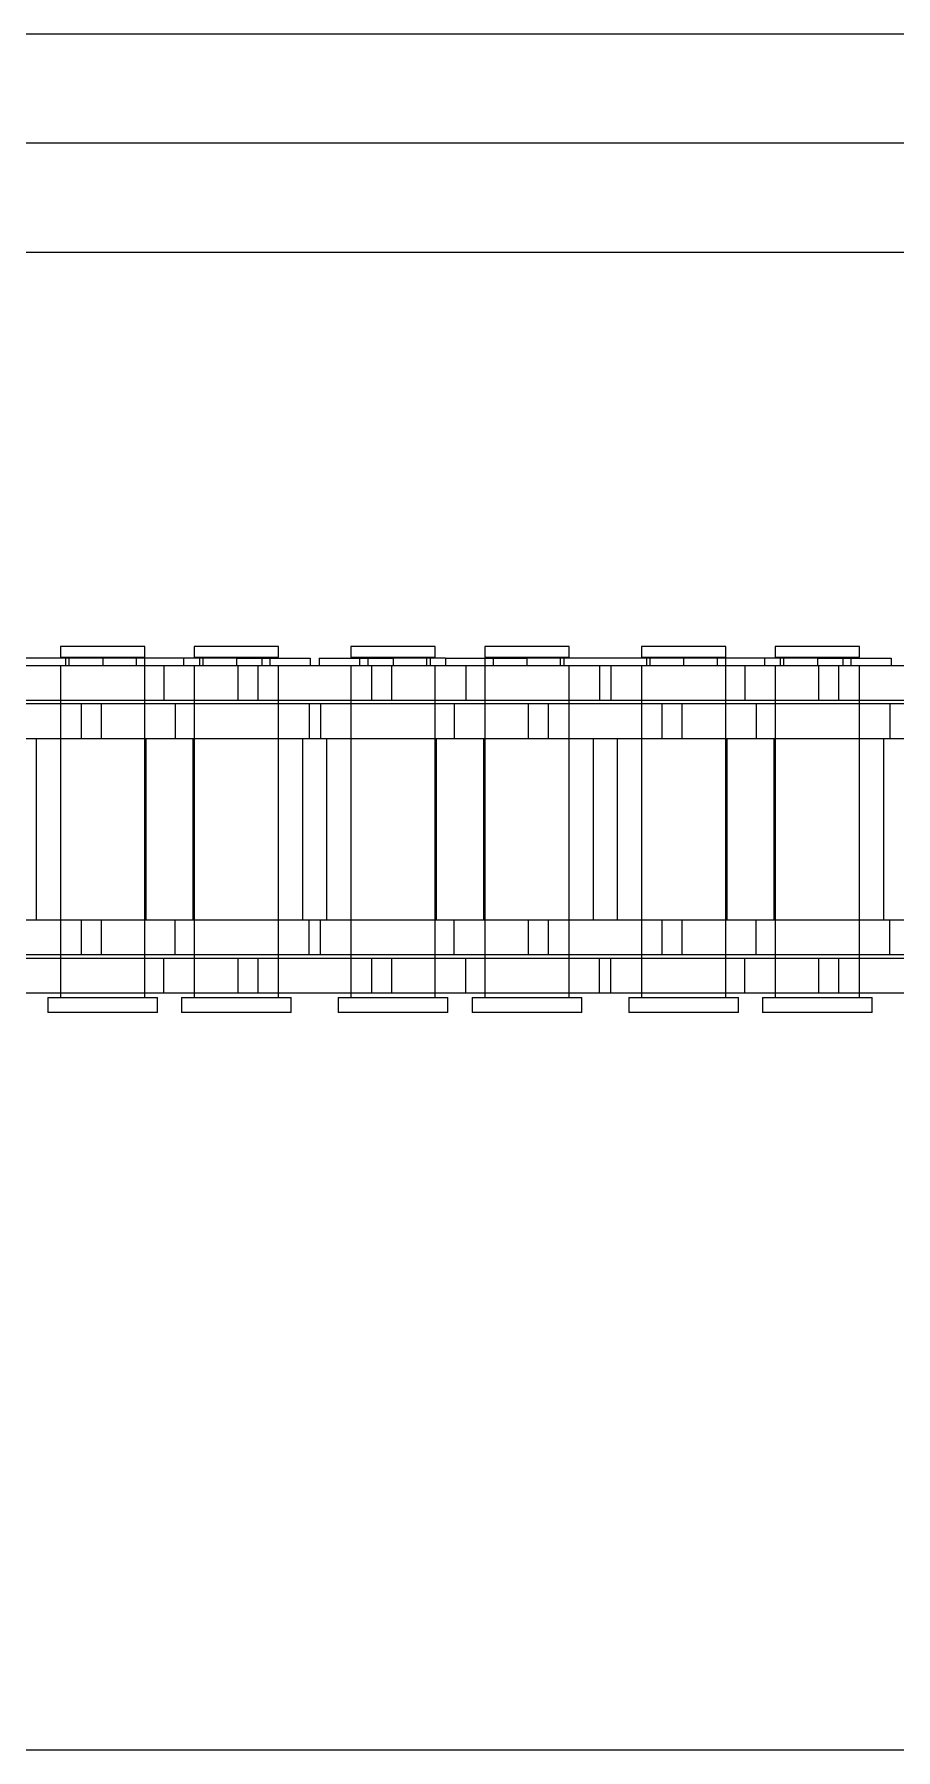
# Model space of a CAD drawing. Header units: metres. Extents: x 0 to 21025, y 0 to 14850.
# Drawn here: x 2696.4 to 2734.1, y 9261.1 to 9336.1 of the extents above; entities that cross this region are included whole.
import ezdxf

# ---------------------------------------------------------------- set-up
doc = ezdxf.new("R2010")
doc.units = ezdxf.units.M
doc.header["$LTSCALE"] = 25
doc.linetypes.add('HIDDEN2', pattern=[4.7625, 3.175, -1.5875])
doc.layers.add('SL4', color=4, linetype='Continuous')
doc.layers.add('ST1', color=7, linetype='HIDDEN2')

msp = doc.modelspace()

# ---------------------------------------------------------------- linework, layer by layer
at = {"layer": 'SL4'}
for p, q in [((2875.564, 9336.149), (1925.562, 9336.149)), ((2085.802, 9326.624), (2875.564, 9326.624)), ((2085.807, 9261.149), (2875.564, 9261.149))]:
    msp.add_line(p, q, dxfattribs=at)
at = {"layer": 'ST1'}
for p, q in [((2875.564, 9331.386), (1875.564, 9331.386)), ((2085.802, 9326.624), (2875.564, 9326.624)), ((2701.275, 9309.384), (2697.585, 9309.384)), ((2697.585, 9309.384), (2697.585, 9308.91)), ((2701.275, 9308.91), (2701.275, 9309.384)), ((2707.124, 9309.384), (2703.434, 9309.384)), ((2703.434, 9309.384), (2703.434, 9308.91)), ((2707.124, 9308.91), (2707.124, 9309.384)), ((2713.975, 9309.384), (2710.285, 9309.384)), ((2710.285, 9309.384), (2710.285, 9308.91)), ((2713.975, 9308.91), (2713.975, 9309.384)), ((2719.824, 9309.384), (2716.134, 9309.384)), ((2716.134, 9309.384), (2716.134, 9308.91)), ((2719.824, 9308.91), (2719.824, 9309.384)), ((2726.675, 9309.384), (2722.985, 9309.384)), ((2722.985, 9309.384), (2722.985, 9308.91)), ((2726.675, 9308.91), (2726.675, 9309.384)), ((2732.524, 9309.384), (2728.834, 9309.384)), ((2728.834, 9309.384), (2728.834, 9308.91)), ((2732.524, 9308.91), (2732.524, 9309.384)), ((2705.279, 9308.873), (2692.579, 9308.873)), ((2702.104, 9308.541), (2695.754, 9308.541)), ((2697.585, 9308.91), (2701.275, 9308.91)), ((2697.585, 9308.541), (2697.585, 9307.021)), ((2697.585, 9308.541), (2697.585, 9294.042)), ((2697.811, 9308.873), (2697.811, 9308.541)), ((2697.955, 9308.91), (2697.955, 9308.541)), ((2699.431, 9308.873), (2699.431, 9308.541)), ((2700.907, 9308.541), (2700.907, 9308.91)), ((2701.275, 9307.021), (2701.275, 9308.873)), ((2701.275, 9294.042), (2701.275, 9308.541)), ((2702.104, 9308.541), (2702.104, 9307.021)), ((2711.199, 9308.541), (2702.104, 9308.541)), ((2702.983, 9308.541), (2702.983, 9308.873)), ((2703.434, 9308.91), (2707.124, 9308.91)), ((2703.434, 9308.541), (2703.434, 9307.021)), ((2703.434, 9308.541), (2703.434, 9294.042)), ((2703.66, 9308.873), (2703.66, 9308.541)), ((2703.803, 9308.91), (2703.803, 9308.541)), ((2705.279, 9308.873), (2705.279, 9308.541)), ((2705.279, 9308.873), (2708.509, 9308.873)), ((2705.351, 9307.021), (2705.351, 9308.541)), ((2706.21, 9308.541), (2706.21, 9307.021)), ((2706.386, 9308.873), (2706.386, 9308.541)), ((2706.755, 9308.541), (2706.755, 9308.91)), ((2707.124, 9307.021), (2707.124, 9308.541)), ((2707.124, 9294.042), (2707.124, 9308.541)), ((2708.509, 9308.873), (2708.509, 9308.541)), ((2708.9, 9308.873), (2708.9, 9308.541)), ((2708.9, 9308.873), (2712.13, 9308.873)), ((2710.285, 9308.91), (2713.975, 9308.91)), ((2710.285, 9308.541), (2710.285, 9307.021)), ((2710.285, 9308.541), (2710.285, 9294.042)), ((2710.654, 9308.91), (2710.654, 9308.541)), ((2711.023, 9308.873), (2711.023, 9308.541)), ((2712.059, 9308.541), (2711.199, 9308.541)), ((2711.199, 9307.021), (2711.199, 9308.541)), ((2721.154, 9308.541), (2712.059, 9308.541)), ((2712.059, 9308.541), (2712.059, 9307.021)), ((2712.13, 9308.873), (2712.13, 9308.541)), ((2714.427, 9308.873), (2712.13, 9308.873)), ((2713.606, 9308.541), (2713.606, 9308.91)), ((2713.749, 9308.873), (2713.749, 9308.541)), ((2713.975, 9307.021), (2713.975, 9308.541)), ((2713.975, 9294.042), (2713.975, 9308.541)), ((2714.427, 9308.873), (2717.979, 9308.873)), ((2714.427, 9308.873), (2714.427, 9308.541)), ((2715.305, 9308.541), (2715.305, 9307.021)), ((2716.134, 9308.91), (2719.824, 9308.91)), ((2716.134, 9308.873), (2716.134, 9307.021)), ((2716.134, 9308.541), (2716.134, 9294.042)), ((2716.503, 9308.91), (2716.503, 9308.541)), ((2717.979, 9308.873), (2717.979, 9308.541)), ((2730.679, 9308.873), (2717.979, 9308.873)), ((2719.455, 9308.541), (2719.455, 9308.91)), ((2719.598, 9308.873), (2719.598, 9308.541)), ((2719.824, 9307.021), (2719.824, 9308.541)), ((2719.824, 9294.042), (2719.824, 9308.541)), ((2721.154, 9308.541), (2721.154, 9307.021)), ((2727.504, 9308.541), (2721.154, 9308.541)), ((2721.655, 9308.541), (2721.655, 9307.021)), ((2722.985, 9308.91), (2726.675, 9308.91)), ((2722.985, 9308.541), (2722.985, 9307.021)), ((2722.985, 9308.541), (2722.985, 9294.042)), ((2723.211, 9308.873), (2723.211, 9308.541)), ((2723.354, 9308.91), (2723.354, 9308.541)), ((2724.83, 9308.873), (2724.83, 9308.541)), ((2726.306, 9308.541), (2726.306, 9308.91)), ((2726.675, 9307.021), (2726.675, 9308.873)), ((2726.675, 9294.042), (2726.675, 9308.541)), ((2727.504, 9308.541), (2727.504, 9307.021)), ((2736.599, 9308.541), (2727.504, 9308.541)), ((2728.382, 9308.541), (2728.382, 9308.873)), ((2728.834, 9308.91), (2732.524, 9308.91)), ((2728.834, 9308.541), (2728.834, 9307.021)), ((2728.834, 9308.541), (2728.834, 9294.042)), ((2729.06, 9308.873), (2729.06, 9308.541)), ((2729.203, 9308.91), (2729.203, 9308.541)), ((2730.679, 9308.873), (2730.679, 9308.541)), ((2730.679, 9308.873), (2733.909, 9308.873)), ((2730.75, 9307.021), (2730.75, 9308.541)), ((2731.61, 9308.541), (2731.61, 9307.021)), ((2731.786, 9308.873), (2731.786, 9308.541)), ((2732.155, 9308.541), (2732.155, 9308.91)), ((2732.524, 9307.021), (2732.524, 9308.541)), ((2732.524, 9294.042), (2732.524, 9308.541)), ((2733.909, 9308.873), (2733.909, 9308.541)), ((2698.499, 9306.869), (2689.404, 9306.869)), ((2702.104, 9307.021), (2695.754, 9307.021)), ((2697.585, 9306.869), (2697.585, 9305.349)), ((2699.359, 9306.869), (2698.499, 9306.869)), ((2698.499, 9305.349), (2698.499, 9306.869)), ((2708.454, 9306.869), (2699.359, 9306.869)), ((2699.359, 9306.869), (2699.359, 9305.349)), ((2701.275, 9305.349), (2701.275, 9306.869)), ((2711.199, 9307.021), (2702.104, 9307.021)), ((2702.605, 9306.869), (2702.605, 9305.349)), ((2703.434, 9306.869), (2703.434, 9305.349)), ((2707.124, 9305.349), (2707.124, 9306.869)), ((2708.454, 9306.869), (2708.454, 9305.349)), ((2714.804, 9306.869), (2708.454, 9306.869)), ((2708.955, 9306.869), (2708.955, 9305.349)), ((2710.285, 9306.869), (2710.285, 9305.349)), ((2712.059, 9307.021), (2711.199, 9307.021)), ((2721.154, 9307.021), (2712.059, 9307.021)), ((2713.975, 9305.349), (2713.975, 9306.869)), ((2714.804, 9306.869), (2714.804, 9305.349)), ((2723.899, 9306.869), (2714.804, 9306.869)), ((2716.134, 9306.869), (2716.134, 9305.349)), ((2718.05, 9305.349), (2718.05, 9306.869)), ((2718.91, 9306.869), (2718.91, 9305.349)), ((2719.824, 9305.349), (2719.824, 9306.869)), ((2727.504, 9307.021), (2721.154, 9307.021)), ((2722.985, 9306.869), (2722.985, 9305.349)), ((2724.759, 9306.869), (2723.899, 9306.869)), ((2723.899, 9305.349), (2723.899, 9306.869)), ((2733.854, 9306.869), (2724.759, 9306.869)), ((2724.759, 9306.869), (2724.759, 9305.349)), ((2726.675, 9305.349), (2726.675, 9306.869)), ((2736.599, 9307.021), (2727.504, 9307.021)), ((2728.005, 9306.869), (2728.005, 9305.349)), ((2728.834, 9306.869), (2728.834, 9305.349)), ((2732.524, 9305.349), (2732.524, 9306.869)), ((2733.854, 9306.869), (2733.854, 9305.349)), ((2740.204, 9306.869), (2733.854, 9306.869)), ((2698.499, 9305.349), (2689.404, 9305.349)), ((2696.539, 9297.419), (2696.539, 9305.349)), ((2697.585, 9305.349), (2697.585, 9297.419)), ((2699.359, 9305.349), (2698.499, 9305.349)), ((2708.454, 9305.349), (2699.359, 9305.349)), ((2701.275, 9297.419), (2701.275, 9305.349)), ((2701.319, 9305.349), (2701.319, 9297.419)), ((2703.39, 9297.419), (2703.39, 9305.349)), ((2703.434, 9305.349), (2703.434, 9297.419)), ((2707.124, 9297.419), (2707.124, 9305.349)), ((2708.17, 9305.349), (2708.17, 9297.419)), ((2714.804, 9305.349), (2708.454, 9305.349)), ((2709.239, 9297.419), (2709.239, 9305.349)), ((2710.285, 9305.349), (2710.285, 9297.419)), ((2713.975, 9297.419), (2713.975, 9305.349)), ((2714.019, 9305.349), (2714.019, 9297.419)), ((2723.899, 9305.349), (2714.804, 9305.349)), ((2716.09, 9297.419), (2716.09, 9305.349)), ((2716.134, 9305.349), (2716.134, 9297.419)), ((2719.824, 9297.419), (2719.824, 9305.349)), ((2720.87, 9305.349), (2720.87, 9297.419)), ((2721.939, 9297.419), (2721.939, 9305.349)), ((2722.985, 9305.349), (2722.985, 9297.419)), ((2724.759, 9305.349), (2723.899, 9305.349)), ((2733.854, 9305.349), (2724.759, 9305.349)), ((2726.675, 9297.419), (2726.675, 9305.349)), ((2726.719, 9305.349), (2726.719, 9297.419)), ((2728.79, 9297.419), (2728.79, 9305.349)), ((2728.834, 9305.349), (2728.834, 9297.419)), ((2732.524, 9297.419), (2732.524, 9305.349)), ((2733.57, 9305.349), (2733.57, 9297.419)), ((2740.204, 9305.349), (2733.854, 9305.349)), ((2698.499, 9297.419), (2689.404, 9297.419)), ((2697.585, 9297.419), (2697.585, 9295.899)), ((2699.359, 9297.419), (2698.499, 9297.419)), ((2698.499, 9295.899), (2698.499, 9297.419)), ((2708.454, 9297.419), (2699.359, 9297.419)), ((2699.359, 9297.419), (2699.359, 9295.899)), ((2701.275, 9295.899), (2701.275, 9297.419)), ((2702.605, 9295.899), (2702.605, 9297.419)), ((2703.434, 9297.419), (2703.434, 9295.899)), ((2707.124, 9295.899), (2707.124, 9297.419)), ((2708.454, 9295.899), (2708.454, 9297.419)), ((2714.804, 9297.419), (2708.454, 9297.419)), ((2708.955, 9295.899), (2708.955, 9297.419)), ((2710.285, 9297.419), (2710.285, 9295.899)), ((2713.975, 9295.899), (2713.975, 9297.419)), ((2714.804, 9295.899), (2714.804, 9297.419)), ((2723.899, 9297.419), (2714.804, 9297.419)), ((2716.134, 9297.419), (2716.134, 9295.899)), ((2718.05, 9295.899), (2718.05, 9297.419)), ((2718.91, 9297.419), (2718.91, 9295.899)), ((2719.824, 9295.899), (2719.824, 9297.419)), ((2722.985, 9297.419), (2722.985, 9295.899)), ((2724.759, 9297.419), (2723.899, 9297.419)), ((2723.899, 9295.899), (2723.899, 9297.419)), ((2733.854, 9297.419), (2724.759, 9297.419)), ((2724.759, 9297.419), (2724.759, 9295.899)), ((2726.675, 9295.899), (2726.675, 9297.419)), ((2728.005, 9295.899), (2728.005, 9297.419)), ((2728.834, 9297.419), (2728.834, 9295.899)), ((2732.524, 9295.899), (2732.524, 9297.419)), ((2733.854, 9295.899), (2733.854, 9297.419)), ((2740.204, 9297.419), (2733.854, 9297.419)), ((2698.499, 9295.899), (2689.404, 9295.899)), ((2702.104, 9295.747), (2695.754, 9295.747)), ((2697.585, 9295.747), (2697.585, 9294.227)), ((2699.359, 9295.899), (2698.499, 9295.899)), ((2708.454, 9295.899), (2699.359, 9295.899)), ((2701.275, 9294.227), (2701.275, 9295.747)), ((2702.104, 9294.227), (2702.104, 9295.747)), ((2711.199, 9295.747), (2702.104, 9295.747)), ((2703.434, 9295.747), (2703.434, 9294.227)), ((2705.351, 9294.227), (2705.351, 9295.747)), ((2706.21, 9295.747), (2706.21, 9294.227)), ((2707.124, 9294.227), (2707.124, 9295.747)), ((2714.804, 9295.899), (2708.454, 9295.899)), ((2710.285, 9295.747), (2710.285, 9294.227)), ((2712.059, 9295.747), (2711.199, 9295.747)), ((2711.199, 9294.227), (2711.199, 9295.747)), ((2721.154, 9295.747), (2712.059, 9295.747)), ((2712.059, 9295.747), (2712.059, 9294.227)), ((2713.975, 9294.227), (2713.975, 9295.747)), ((2723.899, 9295.899), (2714.804, 9295.899)), ((2715.305, 9294.227), (2715.305, 9295.747)), ((2716.134, 9295.747), (2716.134, 9294.227)), ((2719.824, 9294.227), (2719.824, 9295.747)), ((2721.154, 9294.227), (2721.154, 9295.747)), ((2727.504, 9295.747), (2721.154, 9295.747)), ((2721.655, 9294.227), (2721.655, 9295.747)), ((2722.985, 9295.747), (2722.985, 9294.227)), ((2724.759, 9295.899), (2723.899, 9295.899)), ((2733.854, 9295.899), (2724.759, 9295.899)), ((2726.675, 9294.227), (2726.675, 9295.747)), ((2727.504, 9294.227), (2727.504, 9295.747)), ((2736.599, 9295.747), (2727.504, 9295.747)), ((2728.834, 9295.747), (2728.834, 9294.227)), ((2730.75, 9294.227), (2730.75, 9295.747)), ((2731.61, 9295.747), (2731.61, 9294.227)), ((2732.524, 9294.227), (2732.524, 9295.747)), ((2740.204, 9295.899), (2733.854, 9295.899)), ((2702.104, 9294.227), (2695.754, 9294.227)), ((2697.032, 9294.042), (2701.829, 9294.042)), ((2697.032, 9294.042), (2697.032, 9293.384)), ((2701.829, 9293.384), (2701.829, 9294.042)), ((2711.199, 9294.227), (2702.104, 9294.227)), ((2702.88, 9294.042), (2707.677, 9294.042)), ((2702.88, 9294.042), (2702.88, 9293.384)), ((2707.677, 9293.384), (2707.677, 9294.042)), ((2709.732, 9294.042), (2714.529, 9294.042)), ((2709.732, 9294.042), (2709.732, 9293.384)), ((2712.059, 9294.227), (2711.199, 9294.227)), ((2721.154, 9294.227), (2712.059, 9294.227)), ((2714.529, 9293.384), (2714.529, 9294.042)), ((2715.58, 9294.042), (2720.377, 9294.042)), ((2715.58, 9294.042), (2715.58, 9293.384)), ((2720.377, 9293.384), (2720.377, 9294.042)), ((2727.504, 9294.227), (2721.154, 9294.227)), ((2722.432, 9294.042), (2727.229, 9294.042)), ((2722.432, 9294.042), (2722.432, 9293.384)), ((2727.229, 9293.384), (2727.229, 9294.042)), ((2736.599, 9294.227), (2727.504, 9294.227)), ((2728.28, 9294.042), (2733.077, 9294.042)), ((2728.28, 9294.042), (2728.28, 9293.384)), ((2733.077, 9293.384), (2733.077, 9294.042)), ((2701.829, 9293.384), (2697.032, 9293.384)), ((2707.677, 9293.384), (2702.88, 9293.384)), ((2714.529, 9293.384), (2709.732, 9293.384)), ((2720.377, 9293.384), (2715.58, 9293.384)), ((2727.229, 9293.384), (2722.432, 9293.384)), ((2733.077, 9293.384), (2728.28, 9293.384))]:
    msp.add_line(p, q, dxfattribs=at)

doc.saveas('drawing.dxf')
